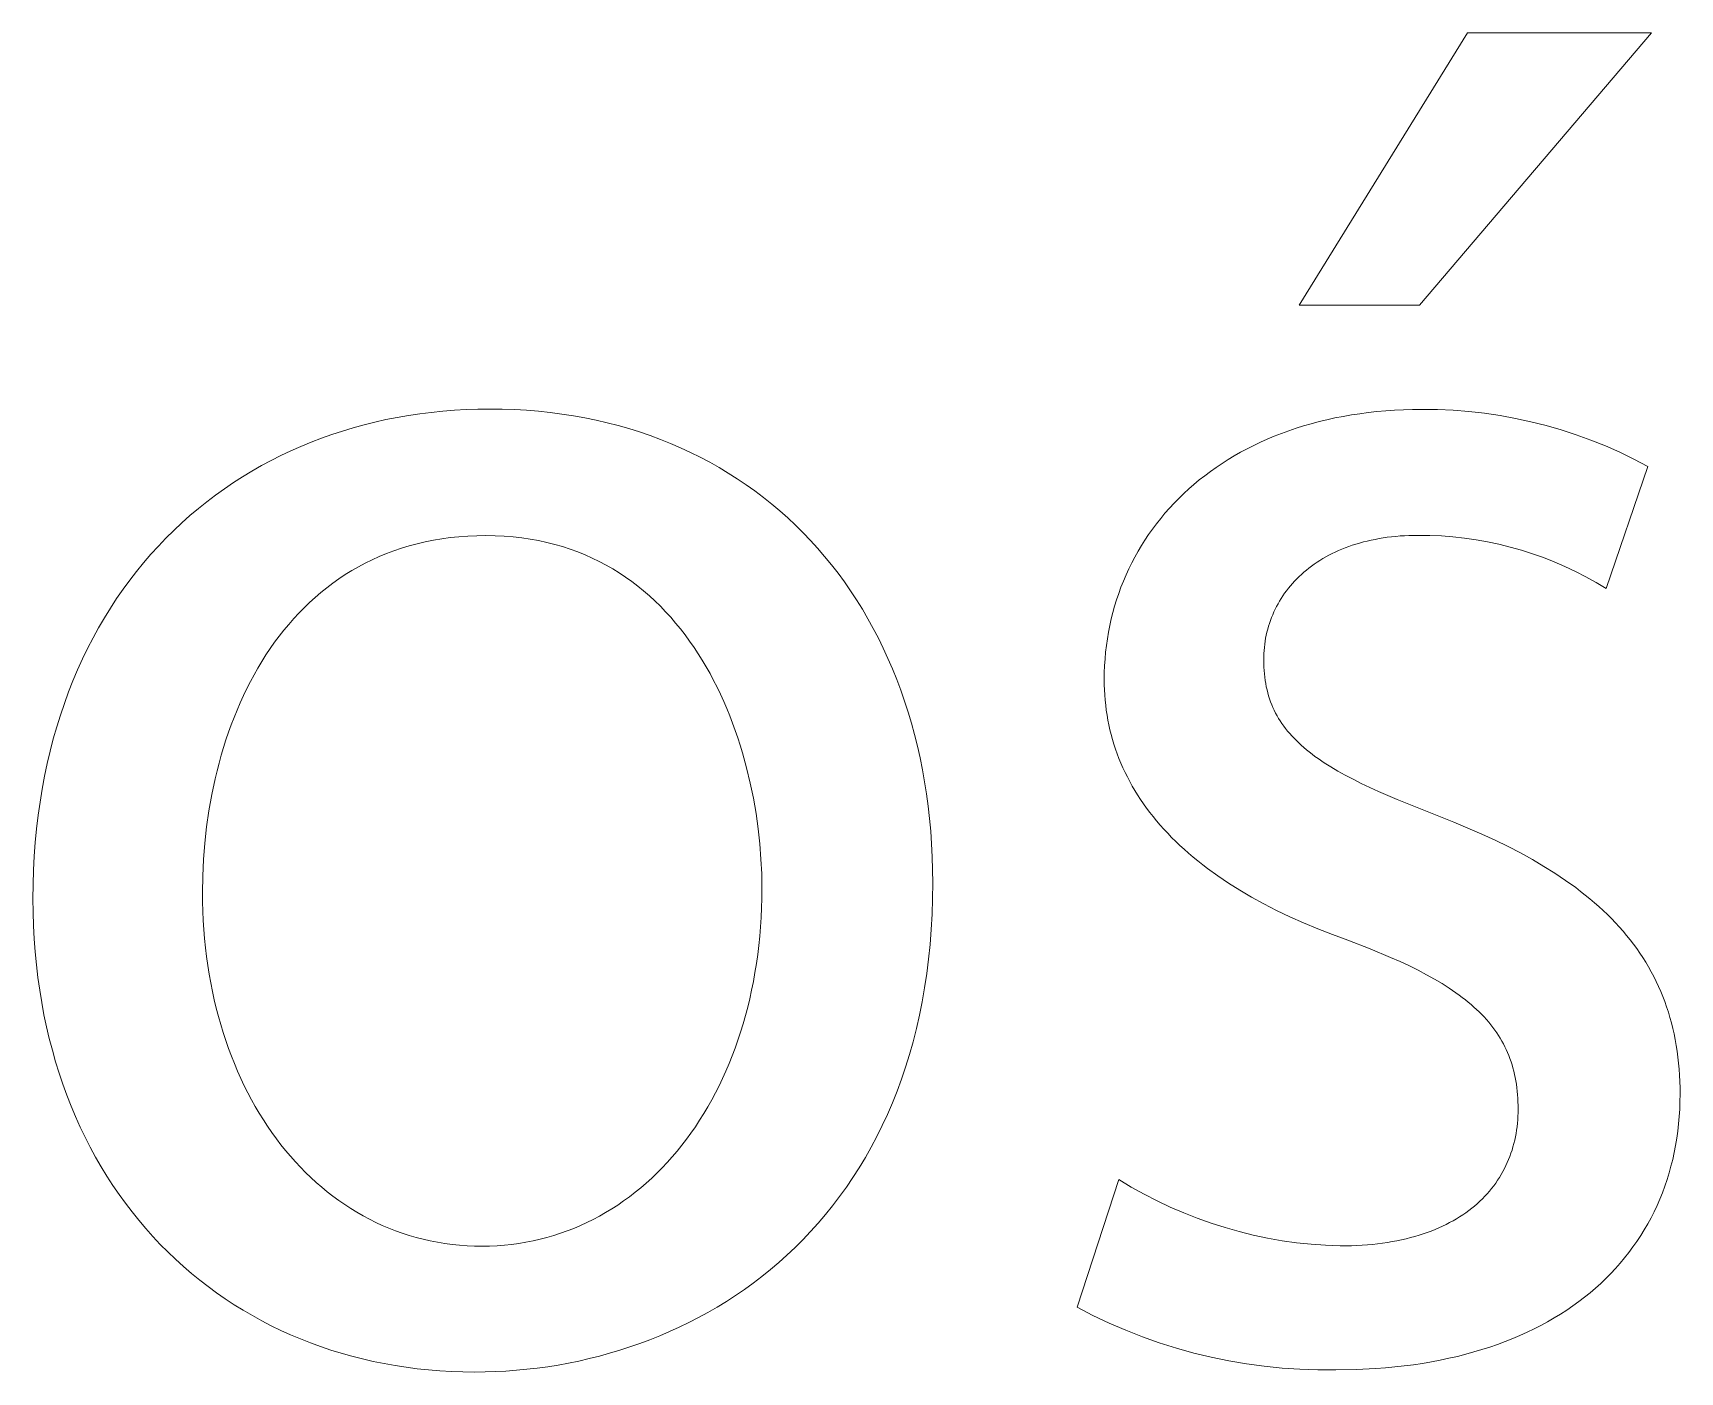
# Model space of a CAD drawing. Header units: millimetres. Extents: x -1656 to 3995, y -637 to 3312.
# Drawn here: x 2575.89 to 2624.88, y -542.46 to -502.63 of the extents above; entities that cross this region are included whole.
import ezdxf

# ---------------------------------------------------------------- set-up
doc = ezdxf.new("R2010")
doc.units = ezdxf.units.MM
doc.header["$MEASUREMENT"] = 0
doc.layers.add('Domyślny', color=7, linetype='Continuous', true_color=0x000000)

msp = doc.modelspace()

# ---------------------------------------------------------------- linework, layer by layer
at = {"layer": 'Domyślny', "color": 18, "lineweight": 15, "true_color": 0x000000}
for p, q in [((2613.548, -510.722), (2618.554, -502.63)), ((2624.03, -502.63), (2617.123, -510.722)), ((2618.554, -502.63), (2624.03, -502.63)), ((2617.123, -510.722), (2613.548, -510.722)), ((2588.776, -513.831), (2589.127, -513.82)), ((2589.127, -513.82), (2589.48, -513.816)), ((2589.48, -513.816), (2589.847, -513.82)), ((2589.847, -513.82), (2590.21, -513.832)), ((2616.924, -513.83), (2617.199, -513.827)), ((2617.199, -513.827), (2617.665, -513.833)), ((2585.417, -514.373), (2585.739, -514.285)), ((2585.739, -514.285), (2586.064, -514.204)), ((2586.064, -514.204), (2586.393, -514.131)), ((2586.393, -514.131), (2586.724, -514.065)), ((2586.724, -514.065), (2587.059, -514.007)), ((2587.059, -514.007), (2587.397, -513.956)), ((2587.397, -513.956), (2587.738, -513.914)), ((2587.738, -513.914), (2588.081, -513.878)), ((2588.081, -513.878), (2588.427, -513.851)), ((2588.427, -513.851), (2588.776, -513.831)), ((2590.21, -513.832), (2590.569, -513.853)), ((2590.569, -513.853), (2590.924, -513.882)), ((2590.924, -513.882), (2591.276, -513.919)), ((2591.276, -513.919), (2591.623, -513.964)), ((2591.623, -513.964), (2591.966, -514.017)), ((2591.966, -514.017), (2592.305, -514.078)), ((2592.305, -514.078), (2592.639, -514.147)), ((2592.639, -514.147), (2592.969, -514.223)), ((2592.969, -514.223), (2593.295, -514.307)), ((2593.295, -514.307), (2593.617, -514.399)), ((2613.681, -514.318), (2613.909, -514.253)), ((2613.909, -514.253), (2614.14, -514.191)), ((2614.14, -514.191), (2614.375, -514.134)), ((2614.375, -514.134), (2614.613, -514.082)), ((2614.613, -514.082), (2614.856, -514.035)), ((2614.856, -514.035), (2615.102, -513.992)), ((2615.102, -513.992), (2615.351, -513.954)), ((2615.351, -513.954), (2615.605, -513.92)), ((2615.605, -513.92), (2615.862, -513.892)), ((2615.862, -513.892), (2616.122, -513.869)), ((2616.122, -513.869), (2616.386, -513.851)), ((2616.386, -513.851), (2616.653, -513.838)), ((2616.653, -513.838), (2616.924, -513.83)), ((2617.665, -513.833), (2618.132, -513.854)), ((2618.132, -513.854), (2618.597, -513.891)), ((2618.597, -513.891), (2619.061, -513.943)), ((2619.061, -513.943), (2619.523, -514.011)), ((2619.523, -514.011), (2619.982, -514.095)), ((2619.982, -514.095), (2620.438, -514.194)), ((2620.438, -514.194), (2620.891, -514.308)), ((2620.891, -514.308), (2621.339, -514.437)), ((2583.863, -514.925), (2584.166, -514.8)), ((2584.166, -514.8), (2584.473, -514.682)), ((2584.473, -514.682), (2584.784, -514.572)), ((2584.784, -514.572), (2585.099, -514.469)), ((2585.099, -514.469), (2585.417, -514.373)), ((2593.617, -514.399), (2593.934, -514.498)), ((2593.934, -514.498), (2594.246, -514.605)), ((2594.246, -514.605), (2594.554, -514.719)), ((2594.554, -514.719), (2594.857, -514.84)), ((2612.198, -514.899), (2612.398, -514.804)), ((2612.398, -514.804), (2612.602, -514.712)), ((2612.602, -514.712), (2612.81, -514.625)), ((2612.81, -514.625), (2613.022, -514.542)), ((2613.022, -514.542), (2613.238, -514.463)), ((2613.238, -514.463), (2613.458, -514.389)), ((2613.458, -514.389), (2613.681, -514.318)), ((2621.339, -514.437), (2621.783, -514.581)), ((2621.783, -514.581), (2622.222, -514.74)), ((2622.222, -514.74), (2622.655, -514.914)), ((2582.977, -515.344), (2583.268, -515.197)), ((2583.268, -515.197), (2583.563, -515.058)), ((2583.563, -515.058), (2583.863, -514.925)), ((2594.857, -514.84), (2595.155, -514.969)), ((2595.155, -514.969), (2595.449, -515.105)), ((2595.449, -515.105), (2595.737, -515.248)), ((2595.737, -515.248), (2596.021, -515.398)), ((2611.438, -515.319), (2611.621, -515.208)), ((2611.621, -515.208), (2611.809, -515.101)), ((2611.809, -515.101), (2612.002, -514.998)), ((2612.002, -514.998), (2612.198, -514.899)), ((2622.655, -514.914), (2623.082, -515.102)), ((2623.082, -515.102), (2623.503, -515.304)), ((2582.13, -515.828), (2582.408, -515.659)), ((2582.408, -515.659), (2582.69, -515.498)), ((2582.69, -515.498), (2582.977, -515.344)), ((2596.021, -515.398), (2596.299, -515.555)), ((2596.299, -515.555), (2596.573, -515.719)), ((2596.573, -515.719), (2596.841, -515.89)), ((2610.743, -515.798), (2610.91, -515.673)), ((2610.91, -515.673), (2611.082, -515.551)), ((2611.082, -515.551), (2611.258, -515.433)), ((2611.258, -515.433), (2611.438, -515.319)), ((2623.917, -515.521), (2622.675, -519.152)), ((2623.503, -515.304), (2623.917, -515.521)), ((2581.325, -516.374), (2581.589, -516.185)), ((2581.589, -516.185), (2581.857, -516.003)), ((2581.857, -516.003), (2582.13, -515.828)), ((2596.841, -515.89), (2597.105, -516.067)), ((2597.105, -516.067), (2597.363, -516.252)), ((2597.363, -516.252), (2597.615, -516.442)), ((2610.117, -516.332), (2610.267, -516.193)), ((2610.267, -516.193), (2610.421, -516.058)), ((2610.421, -516.058), (2610.58, -515.926)), ((2610.58, -515.926), (2610.743, -515.798)), ((2580.813, -516.774), (2581.066, -516.571)), ((2581.066, -516.571), (2581.325, -516.374)), ((2597.615, -516.442), (2597.863, -516.64)), ((2597.863, -516.64), (2598.104, -516.844)), ((2609.559, -516.916), (2609.692, -516.765)), ((2609.692, -516.765), (2609.829, -516.618)), ((2609.829, -516.618), (2609.971, -516.473)), ((2609.971, -516.473), (2610.117, -516.332)), ((2580.083, -517.424), (2580.321, -517.201)), ((2580.321, -517.201), (2580.564, -516.984)), ((2580.564, -516.984), (2580.813, -516.774)), ((2598.104, -516.844), (2598.341, -517.054)), ((2598.341, -517.054), (2598.572, -517.271)), ((2609.188, -517.385), (2609.307, -517.226)), ((2609.307, -517.226), (2609.431, -517.069)), ((2609.431, -517.069), (2609.559, -516.916)), ((2579.623, -517.892), (2579.85, -517.655)), ((2579.85, -517.655), (2580.083, -517.424)), ((2587.803, -517.718), (2587.559, -517.766)), ((2588.052, -517.676), (2587.803, -517.718)), ((2588.305, -517.641), (2588.052, -517.676)), ((2588.563, -517.614), (2588.305, -517.641)), ((2588.827, -517.595), (2588.563, -517.614)), ((2589.095, -517.583), (2588.827, -517.595)), ((2589.367, -517.579), (2589.095, -517.583)), ((2589.641, -517.584), (2589.367, -517.579)), ((2589.909, -517.596), (2589.641, -517.584)), ((2590.172, -517.617), (2589.909, -517.596)), ((2590.43, -517.646), (2590.172, -517.617)), ((2590.683, -517.683), (2590.43, -517.646)), ((2590.931, -517.728), (2590.683, -517.683)), ((2591.173, -517.781), (2590.931, -517.728)), ((2598.572, -517.271), (2598.797, -517.494)), ((2598.797, -517.494), (2599.016, -517.723)), ((2599.016, -517.723), (2599.23, -517.958)), ((2608.858, -517.878), (2608.963, -517.711)), ((2608.963, -517.711), (2609.073, -517.547)), ((2609.073, -517.547), (2609.188, -517.385)), ((2615.572, -517.741), (2615.459, -517.77)), ((2615.688, -517.715), (2615.572, -517.741)), ((2615.805, -517.691), (2615.688, -517.715)), ((2615.924, -517.668), (2615.805, -517.691)), ((2616.046, -517.648), (2615.924, -517.668)), ((2616.169, -517.631), (2616.046, -517.648)), ((2616.294, -517.615), (2616.169, -517.631)), ((2616.421, -517.602), (2616.294, -517.615)), ((2616.551, -517.591), (2616.421, -517.602)), ((2616.682, -517.583), (2616.551, -517.591)), ((2616.814, -517.577), (2616.682, -517.583)), ((2616.949, -517.573), (2616.814, -517.577)), ((2617.086, -517.572), (2616.949, -517.573)), ((2617.432, -517.576), (2617.086, -517.572)), ((2617.778, -517.591), (2617.432, -517.576)), ((2618.123, -517.617), (2617.778, -517.591)), ((2618.467, -517.656), (2618.123, -517.617)), ((2618.81, -517.705), (2618.467, -517.656)), ((2619.151, -517.766), (2618.81, -517.705)), ((2579.186, -518.386), (2579.402, -518.135)), ((2579.402, -518.135), (2579.623, -517.892)), ((2586.193, -518.203), (2585.982, -518.298)), ((2586.409, -518.114), (2586.193, -518.203)), ((2586.63, -518.031), (2586.409, -518.114)), ((2586.855, -517.955), (2586.63, -518.031)), ((2587.085, -517.885), (2586.855, -517.955)), ((2587.319, -517.822), (2587.085, -517.885)), ((2587.559, -517.766), (2587.319, -517.822)), ((2591.411, -517.841), (2591.173, -517.781)), ((2591.644, -517.908), (2591.411, -517.841)), ((2591.871, -517.982), (2591.644, -517.908)), ((2592.094, -518.064), (2591.871, -517.982)), ((2592.312, -518.152), (2592.094, -518.064)), ((2592.524, -518.246), (2592.312, -518.152)), ((2599.23, -517.958), (2599.438, -518.199)), ((2599.438, -518.199), (2599.64, -518.447)), ((2608.569, -518.394), (2608.661, -518.219)), ((2608.661, -518.219), (2608.757, -518.047)), ((2608.757, -518.047), (2608.858, -517.878)), ((2614.343, -518.214), (2614.254, -518.265)), ((2614.434, -518.164), (2614.343, -518.214)), ((2614.527, -518.116), (2614.434, -518.164)), ((2614.623, -518.07), (2614.527, -518.116)), ((2614.72, -518.026), (2614.623, -518.07)), ((2614.82, -517.984), (2614.72, -518.026)), ((2614.921, -517.943), (2614.82, -517.984)), ((2615.024, -517.905), (2614.921, -517.943)), ((2615.13, -517.868), (2615.024, -517.905)), ((2615.237, -517.833), (2615.13, -517.868)), ((2615.347, -517.801), (2615.237, -517.833)), ((2615.459, -517.77), (2615.347, -517.801)), ((2619.489, -517.838), (2619.151, -517.766)), ((2619.825, -517.921), (2619.489, -517.838)), ((2620.158, -518.015), (2619.825, -517.921)), ((2620.488, -518.12), (2620.158, -518.015)), ((2620.814, -518.236), (2620.488, -518.12)), ((2578.773, -518.907), (2578.976, -518.643)), ((2578.976, -518.643), (2579.186, -518.386)), ((2585.376, -518.621), (2585.183, -518.74)), ((2585.573, -518.507), (2585.376, -518.621)), ((2585.775, -518.4), (2585.573, -518.507)), ((2585.982, -518.298), (2585.775, -518.4)), ((2592.733, -518.348), (2592.524, -518.246)), ((2592.936, -518.455), (2592.733, -518.348)), ((2593.134, -518.569), (2592.936, -518.455)), ((2593.328, -518.689), (2593.134, -518.569)), ((2593.517, -518.814), (2593.328, -518.689)), ((2599.64, -518.447), (2599.836, -518.7)), ((2599.836, -518.7), (2600.026, -518.959)), ((2608.4, -518.749), (2608.482, -518.57)), ((2608.482, -518.57), (2608.569, -518.394)), ((2613.689, -518.67), (2613.617, -518.734)), ((2613.764, -518.608), (2613.689, -518.67)), ((2613.84, -518.547), (2613.764, -518.608)), ((2613.919, -518.487), (2613.84, -518.547)), ((2613.999, -518.429), (2613.919, -518.487)), ((2614.082, -518.373), (2613.999, -518.429)), ((2614.167, -518.318), (2614.082, -518.373)), ((2614.254, -518.265), (2614.167, -518.318)), ((2621.136, -518.363), (2620.814, -518.236)), ((2621.454, -518.5), (2621.136, -518.363)), ((2621.767, -518.648), (2621.454, -518.5)), ((2622.075, -518.806), (2621.767, -518.648)), ((2578.383, -519.454), (2578.575, -519.177)), ((2578.575, -519.177), (2578.773, -518.907)), ((2584.631, -519.13), (2584.456, -519.271)), ((2584.81, -518.995), (2584.631, -519.13)), ((2584.994, -518.865), (2584.81, -518.995)), ((2585.183, -518.74), (2584.994, -518.865)), ((2593.701, -518.946), (2593.517, -518.814)), ((2593.88, -519.082), (2593.701, -518.946)), ((2594.055, -519.224), (2593.88, -519.082)), ((2600.026, -518.959), (2600.209, -519.224)), ((2608.182, -519.298), (2608.25, -519.113)), ((2608.25, -519.113), (2608.323, -518.93)), ((2608.323, -518.93), (2608.4, -518.749)), ((2613.23, -519.148), (2613.173, -519.221)), ((2613.289, -519.075), (2613.23, -519.148)), ((2613.35, -519.004), (2613.289, -519.075)), ((2613.414, -518.935), (2613.35, -519.004)), ((2613.479, -518.867), (2613.414, -518.935)), ((2613.547, -518.8), (2613.479, -518.867)), ((2613.617, -518.734), (2613.547, -518.8)), ((2622.378, -518.974), (2622.075, -518.806)), ((2622.675, -519.152), (2622.378, -518.974)), ((2578.198, -519.737), (2578.383, -519.454)), ((2584.12, -519.568), (2583.958, -519.724)), ((2584.286, -519.417), (2584.12, -519.568)), ((2584.456, -519.271), (2584.286, -519.417)), ((2594.225, -519.372), (2594.055, -519.224)), ((2594.391, -519.524), (2594.225, -519.372)), ((2594.552, -519.681), (2594.391, -519.524)), ((2594.708, -519.843), (2594.552, -519.681)), ((2600.209, -519.224), (2600.387, -519.494)), ((2600.387, -519.494), (2600.559, -519.771)), ((2608.008, -519.866), (2608.061, -519.675)), ((2608.061, -519.675), (2608.119, -519.486)), ((2608.119, -519.486), (2608.182, -519.298)), ((2612.879, -519.686), (2612.838, -519.768)), ((2612.922, -519.606), (2612.879, -519.686)), ((2612.968, -519.527), (2612.922, -519.606)), ((2613.016, -519.449), (2612.968, -519.527)), ((2613.066, -519.372), (2613.016, -519.449)), ((2613.118, -519.296), (2613.066, -519.372)), ((2613.173, -519.221), (2613.118, -519.296)), ((2577.846, -520.322), (2578.019, -520.026)), ((2578.019, -520.026), (2578.198, -519.737)), ((2583.648, -520.049), (2583.5, -520.219)), ((2583.801, -519.884), (2583.648, -520.049)), ((2583.958, -519.724), (2583.801, -519.884)), ((2594.86, -520.009), (2594.708, -519.843)), ((2595.007, -520.18), (2594.86, -520.009)), ((2595.15, -520.355), (2595.007, -520.18)), ((2600.559, -519.771), (2600.724, -520.053)), ((2600.724, -520.053), (2600.883, -520.34)), ((2607.917, -520.253), (2607.96, -520.058)), ((2607.96, -520.058), (2608.008, -519.866)), ((2612.666, -520.189), (2612.639, -520.276)), ((2612.696, -520.103), (2612.666, -520.189)), ((2612.728, -520.018), (2612.696, -520.103)), ((2612.762, -519.934), (2612.728, -520.018)), ((2612.799, -519.85), (2612.762, -519.934)), ((2612.838, -519.768), (2612.799, -519.85)), ((2577.521, -520.933), (2577.681, -520.625)), ((2577.681, -520.625), (2577.846, -520.322)), ((2583.217, -520.57), (2583.081, -520.752)), ((2583.356, -520.392), (2583.217, -520.57)), ((2583.5, -520.219), (2583.356, -520.392)), ((2595.289, -520.534), (2595.15, -520.355)), ((2595.423, -520.717), (2595.289, -520.534)), ((2600.883, -520.34), (2601.036, -520.633)), ((2601.036, -520.633), (2601.182, -520.931)), ((2607.817, -520.846), (2607.845, -520.646)), ((2607.845, -520.646), (2607.878, -520.449)), ((2607.878, -520.449), (2607.917, -520.253)), ((2612.553, -520.631), (2612.538, -520.722)), ((2612.571, -520.541), (2612.553, -520.631)), ((2612.592, -520.452), (2612.571, -520.541)), ((2612.614, -520.364), (2612.592, -520.452)), ((2612.639, -520.276), (2612.614, -520.364)), ((2577.369, -521.248), (2577.521, -520.933)), ((2582.824, -521.128), (2582.701, -521.321)), ((2582.95, -520.938), (2582.824, -521.128)), ((2583.081, -520.752), (2582.95, -520.938)), ((2595.553, -520.903), (2595.423, -520.717)), ((2595.678, -521.094), (2595.553, -520.903)), ((2595.799, -521.287), (2595.678, -521.094)), ((2601.182, -520.931), (2601.321, -521.234)), ((2607.776, -521.248), (2607.794, -521.046)), ((2607.794, -521.046), (2607.817, -520.846)), ((2612.499, -521.091), (2612.496, -521.185)), ((2612.505, -520.998), (2612.499, -521.091)), ((2612.514, -520.905), (2612.505, -520.998)), ((2612.524, -520.813), (2612.514, -520.905)), ((2612.538, -520.722), (2612.524, -520.813)), ((2577.084, -521.897), (2577.223, -521.57)), ((2577.223, -521.57), (2577.369, -521.248)), ((2582.583, -521.518), (2582.47, -521.719)), ((2582.701, -521.321), (2582.583, -521.518)), ((2595.916, -521.484), (2595.799, -521.287)), ((2596.029, -521.684), (2595.916, -521.484)), ((2601.321, -521.234), (2601.454, -521.543)), ((2601.454, -521.543), (2601.581, -521.856)), ((2607.752, -521.862), (2607.755, -521.656)), ((2607.755, -521.656), (2607.763, -521.452)), ((2607.763, -521.452), (2607.776, -521.248)), ((2612.496, -521.185), (2612.494, -521.279)), ((2612.494, -521.279), (2612.496, -521.385)), ((2612.496, -521.385), (2612.499, -521.489)), ((2612.499, -521.489), (2612.505, -521.591)), ((2612.505, -521.591), (2612.514, -521.691)), ((2576.953, -522.231), (2577.084, -521.897)), ((2582.255, -522.129), (2582.153, -522.339)), ((2582.36, -521.923), (2582.255, -522.129)), ((2582.47, -521.719), (2582.36, -521.923)), ((2596.137, -521.886), (2596.029, -521.684)), ((2596.241, -522.092), (2596.137, -521.886)), ((2596.341, -522.3), (2596.241, -522.092)), ((2601.581, -521.856), (2601.701, -522.175)), ((2607.754, -522.015), (2607.752, -521.862)), ((2607.759, -522.168), (2607.754, -522.015)), ((2612.514, -521.691), (2612.525, -521.79)), ((2612.525, -521.79), (2612.538, -521.887)), ((2612.538, -521.887), (2612.554, -521.983)), ((2612.554, -521.983), (2612.572, -522.077)), ((2612.572, -522.077), (2612.593, -522.169)), ((2576.711, -522.917), (2576.828, -522.571)), ((2576.828, -522.571), (2576.953, -522.231)), ((2582.056, -522.552), (2581.963, -522.768)), ((2582.153, -522.339), (2582.056, -522.552)), ((2596.437, -522.51), (2596.341, -522.3)), ((2596.529, -522.723), (2596.437, -522.51)), ((2601.701, -522.175), (2601.813, -522.499)), ((2601.813, -522.499), (2601.92, -522.828)), ((2607.768, -522.319), (2607.759, -522.168)), ((2607.779, -522.47), (2607.768, -522.319)), ((2607.795, -522.619), (2607.779, -522.47)), ((2607.814, -522.768), (2607.795, -522.619)), ((2612.593, -522.169), (2612.617, -522.26)), ((2612.617, -522.26), (2612.642, -522.349)), ((2612.642, -522.349), (2612.671, -522.437)), ((2612.671, -522.437), (2612.701, -522.524)), ((2612.701, -522.524), (2612.735, -522.609)), ((2612.735, -522.609), (2612.77, -522.693)), ((2576.602, -523.269), (2576.711, -522.917)), ((2581.875, -522.986), (2581.79, -523.206)), ((2581.963, -522.768), (2581.875, -522.986)), ((2596.617, -522.938), (2596.529, -522.723)), ((2596.7, -523.154), (2596.617, -522.938)), ((2601.92, -522.828), (2602.019, -523.162)), ((2607.836, -522.916), (2607.814, -522.768)), ((2607.861, -523.064), (2607.836, -522.916)), ((2607.89, -523.21), (2607.861, -523.064)), ((2612.77, -522.693), (2612.809, -522.775)), ((2612.809, -522.775), (2612.849, -522.856)), ((2612.849, -522.856), (2612.893, -522.936)), ((2612.893, -522.936), (2612.939, -523.015)), ((2612.939, -523.015), (2612.987, -523.093)), ((2612.987, -523.093), (2613.038, -523.17)), ((2576.499, -523.627), (2576.602, -523.269)), ((2581.71, -523.43), (2581.633, -523.655)), ((2581.79, -523.206), (2581.71, -523.43)), ((2596.78, -523.373), (2596.7, -523.154)), ((2596.855, -523.593), (2596.78, -523.373)), ((2596.927, -523.814), (2596.855, -523.593)), ((2602.019, -523.162), (2602.111, -523.5)), ((2602.111, -523.5), (2602.196, -523.843)), ((2607.923, -523.355), (2607.89, -523.21)), ((2607.959, -523.5), (2607.923, -523.355)), ((2607.998, -523.644), (2607.959, -523.5)), ((2613.038, -523.17), (2613.091, -523.245)), ((2613.091, -523.245), (2613.147, -523.319)), ((2613.147, -523.319), (2613.206, -523.393)), ((2613.206, -523.393), (2613.267, -523.465)), ((2613.267, -523.465), (2613.331, -523.537)), ((2613.331, -523.537), (2613.397, -523.608)), ((2613.397, -523.608), (2613.466, -523.677)), ((2576.318, -524.361), (2576.405, -523.991)), ((2576.405, -523.991), (2576.499, -523.627)), ((2581.493, -524.112), (2581.429, -524.343)), ((2581.561, -523.882), (2581.493, -524.112)), ((2581.633, -523.655), (2581.561, -523.882)), ((2596.995, -524.037), (2596.927, -523.814)), ((2597.118, -524.486), (2596.995, -524.037)), ((2602.196, -523.843), (2602.274, -524.191)), ((2608.041, -523.786), (2607.998, -523.644)), ((2608.088, -523.928), (2608.041, -523.786)), ((2608.138, -524.069), (2608.088, -523.928)), ((2608.191, -524.209), (2608.138, -524.069)), ((2613.466, -523.677), (2613.537, -523.746)), ((2613.537, -523.746), (2613.611, -523.814)), ((2613.611, -523.814), (2613.688, -523.882)), ((2613.688, -523.882), (2613.767, -523.949)), ((2613.767, -523.949), (2613.849, -524.015)), ((2613.849, -524.015), (2613.933, -524.08)), ((2613.933, -524.08), (2614.02, -524.145)), ((2576.239, -524.736), (2576.318, -524.361)), ((2581.368, -524.576), (2581.312, -524.811)), ((2581.429, -524.343), (2581.368, -524.576)), ((2597.226, -524.938), (2597.118, -524.486)), ((2602.274, -524.191), (2602.345, -524.543)), ((2602.345, -524.543), (2602.409, -524.9)), ((2608.248, -524.348), (2608.191, -524.209)), ((2608.308, -524.486), (2608.248, -524.348)), ((2608.372, -524.623), (2608.308, -524.486)), ((2614.02, -524.145), (2614.11, -524.209)), ((2614.11, -524.209), (2614.297, -524.336)), ((2614.297, -524.336), (2614.495, -524.461)), ((2614.495, -524.461), (2614.703, -524.585)), ((2614.703, -524.585), (2614.922, -524.707)), ((2576.167, -525.118), (2576.239, -524.736)), ((2581.312, -524.811), (2581.212, -525.284)), ((2597.319, -525.392), (2597.226, -524.938)), ((2602.409, -524.9), (2602.466, -525.262)), ((2608.44, -524.759), (2608.372, -524.623)), ((2608.51, -524.894), (2608.44, -524.759)), ((2608.585, -525.028), (2608.51, -524.894)), ((2608.663, -525.161), (2608.585, -525.028)), ((2614.922, -524.707), (2615.152, -524.828)), ((2615.152, -524.828), (2615.392, -524.949)), ((2615.392, -524.949), (2615.905, -525.19)), ((2576.049, -525.899), (2576.104, -525.506)), ((2576.104, -525.506), (2576.167, -525.118)), ((2581.212, -525.284), (2581.127, -525.763)), ((2597.397, -525.846), (2597.319, -525.392)), ((2602.466, -525.262), (2602.515, -525.628)), ((2608.745, -525.293), (2608.663, -525.161)), ((2608.83, -525.424), (2608.745, -525.293)), ((2608.918, -525.554), (2608.83, -525.424)), ((2609.011, -525.682), (2608.918, -525.554)), ((2615.905, -525.19), (2616.462, -525.432)), ((2616.462, -525.432), (2617.707, -525.927)), ((2576.002, -526.299), (2576.049, -525.899)), ((2581.127, -525.763), (2581.058, -526.245)), ((2597.461, -526.299), (2597.397, -525.846)), ((2602.515, -525.628), (2602.557, -525.998)), ((2602.557, -525.998), (2602.591, -526.372)), ((2609.107, -525.81), (2609.011, -525.682)), ((2609.206, -525.937), (2609.107, -525.81)), ((2609.309, -526.062), (2609.206, -525.937)), ((2609.416, -526.187), (2609.309, -526.062)), ((2617.707, -525.927), (2618.145, -526.1)), ((2575.963, -526.704), (2576.002, -526.299)), ((2581.058, -526.245), (2581.005, -526.73)), ((2597.51, -526.751), (2597.461, -526.299)), ((2602.591, -526.372), (2602.618, -526.75)), ((2609.526, -526.31), (2609.416, -526.187)), ((2609.64, -526.433), (2609.526, -526.31)), ((2609.757, -526.554), (2609.64, -526.433)), ((2609.878, -526.674), (2609.757, -526.554)), ((2618.145, -526.1), (2618.569, -526.276)), ((2618.569, -526.276), (2618.979, -526.456)), ((2618.979, -526.456), (2619.376, -526.639)), ((2575.933, -527.115), (2575.963, -526.704)), ((2581.005, -526.73), (2580.967, -527.217)), ((2597.544, -527.199), (2597.51, -526.751)), ((2602.618, -526.75), (2602.637, -527.133)), ((2610.003, -526.793), (2609.878, -526.674)), ((2610.131, -526.91), (2610.003, -526.793)), ((2610.263, -527.027), (2610.131, -526.91)), ((2610.399, -527.142), (2610.263, -527.027)), ((2619.376, -526.639), (2619.76, -526.827)), ((2619.76, -526.827), (2620.129, -527.019)), ((2620.129, -527.019), (2620.485, -527.215)), ((2575.898, -527.953), (2575.911, -527.531)), ((2575.911, -527.531), (2575.933, -527.115)), ((2580.967, -527.217), (2580.944, -527.705)), ((2597.565, -527.642), (2597.544, -527.199)), ((2602.637, -527.133), (2602.649, -527.52)), ((2602.649, -527.52), (2602.653, -527.91)), ((2610.538, -527.256), (2610.399, -527.142)), ((2610.681, -527.369), (2610.538, -527.256)), ((2610.828, -527.481), (2610.681, -527.369)), ((2611.132, -527.701), (2610.828, -527.481)), ((2620.485, -527.215), (2620.828, -527.416)), ((2620.828, -527.416), (2621.156, -527.622)), ((2575.894, -528.381), (2575.898, -527.953)), ((2580.944, -527.705), (2580.937, -528.193)), ((2597.572, -528.08), (2597.565, -527.642)), ((2602.653, -527.91), (2602.648, -528.381)), ((2611.451, -527.916), (2611.132, -527.701)), ((2611.785, -528.126), (2611.451, -527.916)), ((2621.156, -527.622), (2621.471, -527.833)), ((2621.471, -527.833), (2621.772, -528.049)), ((2575.898, -528.783), (2575.894, -528.381)), ((2580.937, -528.193), (2580.939, -528.472)), ((2580.939, -528.472), (2580.947, -528.749)), ((2597.561, -528.653), (2597.569, -528.368)), ((2597.569, -528.368), (2597.572, -528.08)), ((2602.648, -528.381), (2602.632, -528.843)), ((2612.134, -528.331), (2611.785, -528.126)), ((2612.498, -528.53), (2612.134, -528.331)), ((2621.772, -528.049), (2621.917, -528.16)), ((2621.917, -528.16), (2622.059, -528.271)), ((2622.059, -528.271), (2622.198, -528.384)), ((2622.198, -528.384), (2622.333, -528.499)), ((2622.333, -528.499), (2622.464, -528.615)), ((2575.91, -529.181), (2575.898, -528.783)), ((2580.947, -528.749), (2580.959, -529.024)), ((2597.531, -529.216), (2597.549, -528.936)), ((2597.549, -528.936), (2597.561, -528.653)), ((2602.632, -528.843), (2602.607, -529.296)), ((2612.876, -528.725), (2612.498, -528.53)), ((2613.27, -528.914), (2612.876, -528.725)), ((2613.679, -529.097), (2613.27, -528.914)), ((2622.464, -528.615), (2622.592, -528.732)), ((2622.592, -528.732), (2622.717, -528.851)), ((2622.717, -528.851), (2622.838, -528.972)), ((2622.838, -528.972), (2622.956, -529.094)), ((2575.931, -529.574), (2575.91, -529.181)), ((2580.959, -529.024), (2580.977, -529.297)), ((2580.977, -529.297), (2580.999, -529.567)), ((2597.48, -529.768), (2597.508, -529.494)), ((2597.508, -529.494), (2597.531, -529.216)), ((2602.607, -529.296), (2602.572, -529.742)), ((2614.103, -529.276), (2613.679, -529.097)), ((2614.543, -529.448), (2614.103, -529.276)), ((2614.997, -529.615), (2614.543, -529.448)), ((2622.956, -529.094), (2623.07, -529.218)), ((2623.07, -529.218), (2623.181, -529.343)), ((2623.181, -529.343), (2623.288, -529.47)), ((2623.288, -529.47), (2623.392, -529.599)), ((2575.96, -529.962), (2575.931, -529.574)), ((2575.997, -530.345), (2575.96, -529.962)), ((2580.999, -529.567), (2581.026, -529.835)), ((2581.026, -529.835), (2581.058, -530.1)), ((2597.447, -530.04), (2597.48, -529.768)), ((2602.572, -529.742), (2602.528, -530.179)), ((2615.659, -529.869), (2614.997, -529.615)), ((2616.268, -530.123), (2615.659, -529.869)), ((2623.392, -529.599), (2623.492, -529.729)), ((2623.492, -529.729), (2623.589, -529.862)), ((2623.589, -529.862), (2623.682, -529.996)), ((2576.041, -530.724), (2575.997, -530.345)), ((2581.058, -530.1), (2581.094, -530.363)), ((2581.094, -530.363), (2581.136, -530.622)), ((2597.366, -530.574), (2597.409, -530.309)), ((2597.409, -530.309), (2597.447, -530.04)), ((2602.528, -530.179), (2602.474, -530.608)), ((2616.554, -530.25), (2616.268, -530.123)), ((2616.827, -530.379), (2616.554, -530.25)), ((2617.088, -530.508), (2616.827, -530.379)), ((2623.682, -529.996), (2623.772, -530.131)), ((2623.772, -530.131), (2623.858, -530.269)), ((2623.858, -530.269), (2623.941, -530.409)), ((2623.941, -530.409), (2624.02, -530.55)), ((2576.094, -531.097), (2576.041, -530.724)), ((2581.136, -530.622), (2581.181, -530.88)), ((2581.181, -530.88), (2581.232, -531.134)), ((2597.267, -531.096), (2597.319, -530.837)), ((2597.319, -530.837), (2597.366, -530.574)), ((2602.474, -530.608), (2602.41, -531.029)), ((2617.336, -530.638), (2617.088, -530.508)), ((2617.573, -530.77), (2617.336, -530.638)), ((2617.797, -530.903), (2617.573, -530.77)), ((2618.01, -531.038), (2617.797, -530.903)), ((2624.02, -530.55), (2624.096, -530.693)), ((2624.096, -530.693), (2624.169, -530.838)), ((2624.169, -530.838), (2624.238, -530.986)), ((2576.154, -531.465), (2576.094, -531.097)), ((2581.232, -531.134), (2581.287, -531.385)), ((2581.287, -531.385), (2581.346, -531.634)), ((2597.149, -531.606), (2597.211, -531.353)), ((2597.211, -531.353), (2597.267, -531.096)), ((2602.338, -531.442), (2602.257, -531.847)), ((2602.41, -531.029), (2602.338, -531.442)), ((2618.211, -531.175), (2618.01, -531.038)), ((2618.308, -531.244), (2618.211, -531.175)), ((2618.401, -531.314), (2618.308, -531.244)), ((2618.492, -531.385), (2618.401, -531.314)), ((2618.58, -531.456), (2618.492, -531.385)), ((2618.665, -531.527), (2618.58, -531.456)), ((2624.238, -530.986), (2624.303, -531.135)), ((2624.303, -531.135), (2624.365, -531.286)), ((2624.365, -531.286), (2624.423, -531.439)), ((2624.423, -531.439), (2624.478, -531.594)), ((2576.222, -531.829), (2576.154, -531.465)), ((2576.297, -532.187), (2576.222, -531.829)), ((2581.346, -531.634), (2581.41, -531.879)), ((2581.41, -531.879), (2581.479, -532.122)), ((2597.014, -532.102), (2597.084, -531.856)), ((2597.084, -531.856), (2597.149, -531.606)), ((2602.257, -531.847), (2602.167, -532.243)), ((2618.747, -531.6), (2618.665, -531.527)), ((2618.827, -531.673), (2618.747, -531.6)), ((2618.904, -531.746), (2618.827, -531.673)), ((2618.978, -531.821), (2618.904, -531.746)), ((2619.05, -531.896), (2618.978, -531.821)), ((2619.119, -531.972), (2619.05, -531.896)), ((2624.478, -531.594), (2624.529, -531.752)), ((2624.529, -531.752), (2624.577, -531.911)), ((2624.577, -531.911), (2624.621, -532.073)), ((2576.38, -532.539), (2576.297, -532.187)), ((2581.479, -532.122), (2581.551, -532.361)), ((2581.551, -532.361), (2581.628, -532.597)), ((2596.86, -532.584), (2596.939, -532.345)), ((2596.939, -532.345), (2597.014, -532.102)), ((2602.167, -532.243), (2602.068, -532.632)), ((2619.185, -532.049), (2619.119, -531.972)), ((2619.249, -532.127), (2619.185, -532.049)), ((2619.31, -532.205), (2619.249, -532.127)), ((2619.369, -532.285), (2619.31, -532.205)), ((2619.425, -532.365), (2619.369, -532.285)), ((2619.478, -532.446), (2619.425, -532.365)), ((2624.621, -532.073), (2624.662, -532.236)), ((2624.662, -532.236), (2624.699, -532.402)), ((2624.699, -532.402), (2624.733, -532.57)), ((2576.471, -532.887), (2576.38, -532.539)), ((2576.568, -533.229), (2576.471, -532.887)), ((2581.628, -532.597), (2581.709, -532.829)), ((2581.709, -532.829), (2581.795, -533.058)), ((2596.69, -533.052), (2596.777, -532.82)), ((2596.777, -532.82), (2596.86, -532.584)), ((2602.068, -532.632), (2601.961, -533.012)), ((2619.529, -532.529), (2619.478, -532.446)), ((2619.578, -532.612), (2619.529, -532.529)), ((2619.624, -532.696), (2619.578, -532.612)), ((2619.668, -532.782), (2619.624, -532.696)), ((2619.709, -532.868), (2619.668, -532.782)), ((2619.748, -532.956), (2619.709, -532.868)), ((2624.733, -532.57), (2624.763, -532.741)), ((2624.763, -532.741), (2624.789, -532.913)), ((2624.789, -532.913), (2624.812, -533.088)), ((2576.673, -533.566), (2576.568, -533.229)), ((2581.795, -533.058), (2581.884, -533.284)), ((2581.884, -533.284), (2581.978, -533.506)), ((2596.502, -533.505), (2596.598, -533.281)), ((2596.598, -533.281), (2596.69, -533.052)), ((2601.846, -533.384), (2601.723, -533.749)), ((2601.961, -533.012), (2601.846, -533.384)), ((2619.784, -533.045), (2619.748, -532.956)), ((2619.818, -533.135), (2619.784, -533.045)), ((2619.85, -533.226), (2619.818, -533.135)), ((2619.879, -533.318), (2619.85, -533.226)), ((2619.906, -533.411), (2619.879, -533.318)), ((2619.931, -533.506), (2619.906, -533.411)), ((2624.812, -533.088), (2624.832, -533.266)), ((2624.832, -533.266), (2624.848, -533.445)), ((2576.785, -533.898), (2576.673, -533.566)), ((2576.903, -534.224), (2576.785, -533.898)), ((2581.978, -533.506), (2582.076, -533.725)), ((2582.076, -533.725), (2582.178, -533.939)), ((2596.298, -533.943), (2596.402, -533.726)), ((2596.402, -533.726), (2596.502, -533.505)), ((2601.723, -533.749), (2601.592, -534.106)), ((2619.954, -533.602), (2619.931, -533.506)), ((2619.974, -533.7), (2619.954, -533.602)), ((2619.992, -533.798), (2619.974, -533.7)), ((2620.008, -533.899), (2619.992, -533.798)), ((2620.022, -534), (2620.008, -533.899)), ((2624.848, -533.445), (2624.86, -533.627)), ((2624.86, -533.627), (2624.869, -533.812)), ((2624.869, -533.812), (2624.875, -533.999)), ((2577.029, -534.544), (2576.903, -534.224)), ((2582.178, -533.939), (2582.284, -534.151)), ((2582.284, -534.151), (2582.393, -534.358)), ((2582.393, -534.358), (2582.507, -534.561)), ((2595.963, -534.57), (2596.079, -534.365)), ((2596.079, -534.365), (2596.19, -534.156)), ((2596.19, -534.156), (2596.298, -533.943)), ((2601.592, -534.106), (2601.453, -534.454)), ((2620.033, -534.103), (2620.022, -534)), ((2620.043, -534.207), (2620.033, -534.103)), ((2620.05, -534.313), (2620.043, -534.207)), ((2620.055, -534.42), (2620.05, -534.313)), ((2624.876, -534.188), (2624.874, -534.413)), ((2624.875, -533.999), (2624.876, -534.188)), ((2577.162, -534.86), (2577.029, -534.544)), ((2577.301, -535.169), (2577.162, -534.86)), ((2582.507, -534.561), (2582.624, -534.761)), ((2582.624, -534.761), (2582.746, -534.956)), ((2595.72, -534.967), (2595.844, -534.771)), ((2595.844, -534.771), (2595.963, -534.57)), ((2601.306, -534.795), (2601.152, -535.128)), ((2601.453, -534.454), (2601.306, -534.795)), ((2620.048, -534.954), (2620.054, -534.85)), ((2620.054, -534.85), (2620.058, -534.745)), ((2620.058, -534.529), (2620.055, -534.42)), ((2620.059, -534.639), (2620.058, -534.529)), ((2620.058, -534.745), (2620.059, -534.639)), ((2624.852, -534.856), (2624.833, -535.074)), ((2624.866, -534.635), (2624.852, -534.856)), ((2624.874, -534.413), (2624.866, -534.635)), ((2577.447, -535.473), (2577.301, -535.169)), ((2582.746, -534.956), (2582.871, -535.147)), ((2582.871, -535.147), (2583, -535.335)), ((2583, -535.335), (2583.132, -535.518)), ((2595.329, -535.531), (2595.463, -535.348)), ((2595.463, -535.348), (2595.594, -535.16)), ((2595.594, -535.16), (2595.72, -534.967)), ((2601.152, -535.128), (2600.991, -535.453)), ((2619.979, -535.462), (2619.998, -535.362)), ((2619.998, -535.362), (2620.014, -535.262)), ((2620.014, -535.262), (2620.028, -535.16)), ((2620.028, -535.16), (2620.039, -535.057)), ((2620.039, -535.057), (2620.048, -534.954)), ((2624.809, -535.29), (2624.779, -535.503)), ((2624.833, -535.074), (2624.809, -535.29)), ((2577.599, -535.771), (2577.447, -535.473)), ((2577.758, -536.063), (2577.599, -535.771)), ((2583.132, -535.518), (2583.268, -535.696)), ((2583.268, -535.696), (2583.408, -535.87)), ((2595.05, -535.885), (2595.191, -535.71)), ((2595.191, -535.71), (2595.329, -535.531)), ((2600.823, -535.77), (2600.648, -536.08)), ((2600.991, -535.453), (2600.823, -535.77)), ((2619.848, -535.948), (2619.879, -535.853)), ((2619.879, -535.853), (2619.908, -535.757)), ((2619.908, -535.757), (2619.934, -535.66)), ((2619.934, -535.66), (2619.958, -535.562)), ((2619.958, -535.562), (2619.979, -535.462)), ((2624.744, -535.715), (2624.704, -535.924)), ((2624.779, -535.503), (2624.744, -535.715)), ((2577.923, -536.349), (2577.758, -536.063)), ((2578.095, -536.63), (2577.923, -536.349)), ((2583.408, -535.87), (2583.551, -536.04)), ((2583.551, -536.04), (2583.697, -536.205)), ((2583.697, -536.205), (2583.847, -536.366)), ((2594.607, -536.381), (2594.758, -536.22)), ((2594.758, -536.22), (2594.906, -536.055)), ((2594.906, -536.055), (2595.05, -535.885)), ((2600.648, -536.08), (2600.466, -536.381)), ((2619.653, -536.407), (2619.697, -536.318)), ((2619.697, -536.318), (2619.738, -536.227)), ((2619.738, -536.227), (2619.777, -536.135)), ((2619.777, -536.135), (2619.814, -536.042)), ((2619.814, -536.042), (2619.848, -535.948)), ((2624.607, -536.334), (2624.551, -536.535)), ((2624.658, -536.13), (2624.607, -536.334)), ((2624.704, -535.924), (2624.658, -536.13)), ((2578.272, -536.905), (2578.095, -536.63)), ((2583.847, -536.366), (2584.001, -536.522)), ((2584.001, -536.522), (2584.158, -536.673)), ((2584.158, -536.673), (2584.318, -536.82)), ((2584.318, -536.82), (2584.481, -536.961)), ((2593.97, -536.975), (2594.134, -536.834)), ((2594.134, -536.834), (2594.295, -536.688)), ((2594.295, -536.688), (2594.452, -536.537)), ((2594.452, -536.537), (2594.607, -536.381)), ((2600.278, -536.675), (2600.083, -536.962)), ((2600.466, -536.381), (2600.278, -536.675)), ((2606.943, -540.529), (2608.185, -536.728)), ((2608.185, -536.728), (2608.557, -536.953)), ((2619.334, -536.918), (2619.393, -536.836)), ((2619.393, -536.836), (2619.45, -536.753)), ((2619.45, -536.753), (2619.505, -536.669)), ((2619.505, -536.669), (2619.557, -536.583)), ((2619.557, -536.583), (2619.606, -536.496)), ((2619.606, -536.496), (2619.653, -536.407)), ((2624.49, -536.734), (2624.423, -536.93)), ((2624.551, -536.535), (2624.49, -536.734)), ((2578.456, -537.173), (2578.272, -536.905)), ((2578.646, -537.436), (2578.456, -537.173)), ((2584.481, -536.961), (2584.647, -537.098)), ((2584.647, -537.098), (2584.817, -537.229)), ((2584.817, -537.229), (2584.99, -537.356)), ((2593.46, -537.368), (2593.633, -537.242)), ((2593.633, -537.242), (2593.803, -537.111)), ((2593.803, -537.111), (2593.97, -536.975)), ((2599.883, -537.24), (2599.676, -537.512)), ((2600.083, -536.962), (2599.883, -537.24)), ((2608.557, -536.953), (2608.937, -537.166)), ((2608.937, -537.166), (2609.323, -537.365)), ((2618.921, -537.378), (2618.997, -537.305)), ((2618.997, -537.305), (2619.069, -537.23)), ((2619.069, -537.23), (2619.139, -537.155)), ((2619.139, -537.155), (2619.207, -537.077)), ((2619.207, -537.077), (2619.271, -536.998)), ((2619.271, -536.998), (2619.334, -536.918)), ((2624.275, -537.314), (2624.192, -537.502)), ((2624.351, -537.123), (2624.275, -537.314)), ((2624.423, -536.93), (2624.351, -537.123)), ((2578.841, -537.693), (2578.646, -537.436)), ((2579.043, -537.943), (2578.841, -537.693)), ((2584.99, -537.356), (2585.166, -537.477)), ((2585.166, -537.477), (2585.344, -537.593)), ((2585.344, -537.593), (2585.526, -537.704)), ((2585.526, -537.704), (2585.711, -537.81)), ((2585.711, -537.81), (2585.899, -537.91)), ((2592.555, -537.918), (2592.741, -537.819)), ((2592.741, -537.819), (2592.925, -537.714)), ((2592.925, -537.714), (2593.106, -537.604)), ((2593.106, -537.604), (2593.285, -537.489)), ((2593.285, -537.489), (2593.46, -537.368)), ((2599.463, -537.775), (2599.245, -538.031)), ((2599.676, -537.512), (2599.463, -537.775)), ((2609.323, -537.365), (2609.716, -537.552)), ((2609.716, -537.552), (2610.115, -537.725)), ((2610.115, -537.725), (2610.52, -537.884)), ((2618.321, -537.841), (2618.415, -537.78)), ((2618.415, -537.78), (2618.506, -537.717)), ((2618.506, -537.717), (2618.594, -537.653)), ((2618.594, -537.653), (2618.68, -537.587)), ((2618.68, -537.587), (2618.763, -537.519)), ((2618.763, -537.519), (2618.843, -537.449)), ((2618.843, -537.449), (2618.921, -537.378)), ((2624.105, -537.687), (2624.013, -537.87)), ((2624.192, -537.502), (2624.105, -537.687)), ((2579.25, -538.188), (2579.043, -537.943)), ((2579.463, -538.426), (2579.25, -538.188)), ((2585.899, -537.91), (2586.089, -538.004)), ((2586.089, -538.004), (2586.282, -538.093)), ((2586.282, -538.093), (2586.478, -538.176)), ((2586.478, -538.176), (2586.677, -538.254)), ((2586.677, -538.254), (2586.878, -538.325)), ((2591.584, -538.33), (2591.783, -538.259)), ((2591.783, -538.259), (2591.979, -538.183)), ((2591.979, -538.183), (2592.174, -538.1)), ((2592.174, -538.1), (2592.365, -538.012)), ((2592.365, -538.012), (2592.555, -537.918)), ((2599.021, -538.279), (2598.791, -538.52)), ((2599.245, -538.031), (2599.021, -538.279)), ((2610.52, -537.884), (2610.93, -538.03)), ((2610.93, -538.03), (2611.344, -538.162)), ((2611.344, -538.162), (2611.763, -538.28)), ((2611.763, -538.28), (2612.185, -538.384)), ((2617.237, -538.347), (2617.357, -538.306)), ((2617.357, -538.306), (2617.475, -538.262)), ((2617.475, -538.262), (2617.59, -538.216)), ((2617.59, -538.216), (2617.703, -538.168)), ((2617.703, -538.168), (2617.812, -538.119)), ((2617.812, -538.119), (2617.919, -538.067)), ((2617.919, -538.067), (2618.024, -538.013)), ((2618.024, -538.013), (2618.126, -537.958)), ((2618.126, -537.958), (2618.225, -537.901)), ((2618.225, -537.901), (2618.321, -537.841)), ((2623.814, -538.225), (2623.706, -538.399)), ((2623.916, -538.049), (2623.814, -538.225)), ((2624.013, -537.87), (2623.916, -538.049)), ((2579.681, -538.658), (2579.463, -538.426)), ((2579.905, -538.883), (2579.681, -538.658)), ((2586.878, -538.325), (2587.082, -538.391)), ((2587.082, -538.391), (2587.289, -538.451)), ((2587.289, -538.451), (2587.498, -538.505)), ((2587.498, -538.505), (2587.709, -538.553)), ((2587.709, -538.553), (2587.923, -538.595)), ((2587.923, -538.595), (2588.139, -538.63)), ((2588.139, -538.63), (2588.358, -538.659)), ((2588.358, -538.659), (2588.579, -538.682)), ((2588.579, -538.682), (2588.802, -538.698)), ((2588.802, -538.698), (2589.027, -538.708)), ((2589.027, -538.708), (2589.254, -538.712)), ((2589.254, -538.712), (2589.476, -538.708)), ((2589.476, -538.708), (2589.695, -538.699)), ((2589.695, -538.699), (2589.913, -538.683)), ((2589.913, -538.683), (2590.129, -538.66)), ((2590.129, -538.66), (2590.343, -538.631)), ((2590.343, -538.631), (2590.555, -538.596)), ((2590.555, -538.596), (2590.765, -538.555)), ((2590.765, -538.555), (2590.973, -538.508)), ((2590.973, -538.508), (2591.179, -538.455)), ((2591.179, -538.455), (2591.383, -538.395)), ((2591.383, -538.395), (2591.584, -538.33)), ((2598.557, -538.754), (2598.317, -538.98)), ((2598.791, -538.52), (2598.557, -538.754)), ((2612.185, -538.384), (2612.611, -538.474)), ((2612.611, -538.474), (2613.04, -538.549)), ((2613.04, -538.549), (2613.47, -538.609)), ((2613.47, -538.609), (2613.903, -538.656)), ((2613.903, -538.656), (2614.337, -538.687)), ((2614.337, -538.687), (2614.771, -538.704)), ((2614.771, -538.704), (2615.103, -538.699)), ((2615.103, -538.699), (2615.423, -538.683)), ((2615.423, -538.683), (2615.579, -538.672)), ((2615.579, -538.672), (2615.732, -538.658)), ((2615.732, -538.658), (2615.883, -538.641)), ((2615.883, -538.641), (2616.03, -538.622)), ((2616.03, -538.622), (2616.175, -538.601)), ((2616.175, -538.601), (2616.318, -538.577)), ((2616.318, -538.577), (2616.457, -538.551)), ((2616.457, -538.551), (2616.594, -538.523)), ((2616.594, -538.523), (2616.728, -538.492)), ((2616.728, -538.492), (2616.859, -538.459)), ((2616.859, -538.459), (2616.988, -538.424)), ((2616.988, -538.424), (2617.114, -538.387)), ((2617.114, -538.387), (2617.237, -538.347)), ((2623.476, -538.737), (2623.354, -538.901)), ((2623.594, -538.569), (2623.476, -538.737)), ((2623.706, -538.399), (2623.594, -538.569)), ((2580.134, -539.102), (2579.905, -538.883)), ((2580.368, -539.315), (2580.134, -539.102)), ((2598.073, -539.198), (2597.824, -539.41)), ((2598.317, -538.98), (2598.073, -539.198)), ((2623.095, -539.22), (2622.958, -539.374)), ((2623.227, -539.062), (2623.095, -539.22)), ((2623.354, -538.901), (2623.227, -539.062)), ((2580.607, -539.521), (2580.368, -539.315)), ((2580.852, -539.721), (2580.607, -539.521)), ((2581.101, -539.914), (2580.852, -539.721)), ((2597.571, -539.613), (2597.313, -539.81)), ((2597.824, -539.41), (2597.571, -539.613)), ((2622.669, -539.673), (2622.517, -539.818)), ((2622.816, -539.526), (2622.669, -539.673)), ((2622.958, -539.374), (2622.816, -539.526)), ((2581.355, -540.1), (2581.101, -539.914)), ((2581.614, -540.28), (2581.355, -540.1)), ((2596.785, -540.181), (2596.515, -540.356)), ((2597.051, -539.999), (2596.785, -540.181)), ((2597.313, -539.81), (2597.051, -539.999)), ((2622.034, -540.231), (2621.863, -540.361)), ((2622.2, -540.097), (2622.034, -540.231)), ((2622.361, -539.959), (2622.2, -540.097)), ((2622.517, -539.818), (2622.361, -539.959)), ((2581.878, -540.453), (2581.614, -540.28)), ((2582.147, -540.619), (2581.878, -540.453)), ((2582.42, -540.779), (2582.147, -540.619)), ((2595.965, -540.684), (2595.685, -540.837)), ((2596.242, -540.523), (2595.965, -540.684)), ((2596.515, -540.356), (2596.242, -540.523)), ((2607.417, -540.774), (2606.943, -540.529)), ((2621.322, -540.731), (2621.133, -540.847)), ((2621.507, -540.611), (2621.322, -540.731)), ((2621.687, -540.488), (2621.507, -540.611)), ((2621.863, -540.361), (2621.687, -540.488)), ((2582.697, -540.931), (2582.42, -540.779)), ((2582.978, -541.077), (2582.697, -540.931)), ((2583.264, -541.216), (2582.978, -541.077)), ((2583.554, -541.347), (2583.264, -541.216)), ((2594.826, -541.254), (2594.534, -541.379)), ((2595.115, -541.122), (2594.826, -541.254)), ((2595.402, -540.983), (2595.115, -541.122)), ((2595.685, -540.837), (2595.402, -540.983)), ((2607.9, -541.002), (2607.417, -540.774)), ((2608.39, -541.214), (2607.9, -541.002)), ((2608.887, -541.409), (2608.39, -541.214)), ((2620.536, -541.171), (2620.328, -541.271)), ((2620.74, -541.067), (2620.536, -541.171)), ((2620.939, -540.959), (2620.74, -541.067)), ((2621.133, -540.847), (2620.939, -540.959)), ((2583.848, -541.472), (2583.554, -541.347)), ((2584.146, -541.589), (2583.848, -541.472)), ((2584.448, -541.699), (2584.146, -541.589)), ((2584.754, -541.802), (2584.448, -541.699)), ((2593.645, -541.711), (2593.345, -541.808)), ((2593.944, -541.607), (2593.645, -541.711)), ((2594.24, -541.496), (2593.944, -541.607)), ((2594.534, -541.379), (2594.24, -541.496)), ((2609.39, -541.587), (2608.887, -541.409)), ((2609.899, -541.747), (2609.39, -541.587)), ((2610.413, -541.891), (2609.899, -541.747)), ((2619.221, -541.712), (2618.986, -541.788)), ((2619.451, -541.632), (2619.221, -541.712)), ((2619.677, -541.548), (2619.451, -541.632)), ((2619.899, -541.46), (2619.677, -541.548)), ((2620.116, -541.367), (2619.899, -541.46)), ((2620.328, -541.271), (2620.116, -541.367)), ((2585.063, -541.898), (2584.754, -541.802)), ((2585.376, -541.986), (2585.063, -541.898)), ((2585.693, -542.067), (2585.376, -541.986)), ((2586.012, -542.14), (2585.693, -542.067)), ((2586.336, -542.206), (2586.012, -542.14)), ((2586.662, -542.264), (2586.336, -542.206)), ((2591.819, -542.19), (2591.51, -542.247)), ((2592.127, -542.128), (2591.819, -542.19)), ((2592.433, -542.058), (2592.127, -542.128)), ((2592.739, -541.982), (2592.433, -542.058)), ((2593.042, -541.898), (2592.739, -541.982)), ((2593.345, -541.808), (2593.042, -541.898)), ((2610.931, -542.016), (2610.413, -541.891)), ((2611.454, -542.124), (2610.931, -542.016)), ((2611.98, -542.214), (2611.454, -542.124)), ((2612.509, -542.286), (2611.98, -542.214)), ((2616.949, -542.237), (2616.675, -542.273)), ((2617.219, -542.197), (2616.949, -542.237)), ((2617.484, -542.152), (2617.219, -542.197)), ((2617.745, -542.102), (2617.484, -542.152)), ((2618.002, -542.048), (2617.745, -542.102)), ((2618.255, -541.99), (2618.002, -542.048)), ((2618.503, -541.927), (2618.255, -541.99)), ((2618.746, -541.859), (2618.503, -541.927)), ((2618.986, -541.788), (2618.746, -541.859)), ((2586.991, -542.315), (2586.662, -542.264)), ((2587.324, -542.358), (2586.991, -542.315)), ((2587.659, -542.393), (2587.324, -542.358)), ((2587.998, -542.421), (2587.659, -542.393)), ((2588.339, -542.441), (2587.998, -542.421)), ((2588.682, -542.452), (2588.339, -542.441)), ((2589.029, -542.456), (2588.682, -542.452)), ((2589.338, -542.453), (2589.029, -542.456)), ((2589.649, -542.443), (2589.338, -542.453)), ((2589.959, -542.427), (2589.649, -542.443)), ((2590.27, -542.404), (2589.959, -542.427)), ((2590.581, -542.375), (2590.27, -542.404)), ((2590.891, -542.339), (2590.581, -542.375)), ((2591.201, -542.296), (2590.891, -542.339)), ((2591.51, -542.247), (2591.201, -542.296)), ((2613.04, -542.34), (2612.509, -542.286)), ((2613.572, -542.375), (2613.04, -542.34)), ((2614.106, -542.393), (2613.572, -542.375)), ((2614.64, -542.392), (2614.106, -542.393)), ((2615.242, -542.383), (2614.64, -542.392)), ((2615.827, -542.353), (2615.242, -542.383)), ((2616.114, -542.331), (2615.827, -542.353)), ((2616.397, -542.305), (2616.114, -542.331)), ((2616.675, -542.273), (2616.397, -542.305))]:
    msp.add_line(p, q, dxfattribs=at)

doc.saveas('drawing.dxf')
